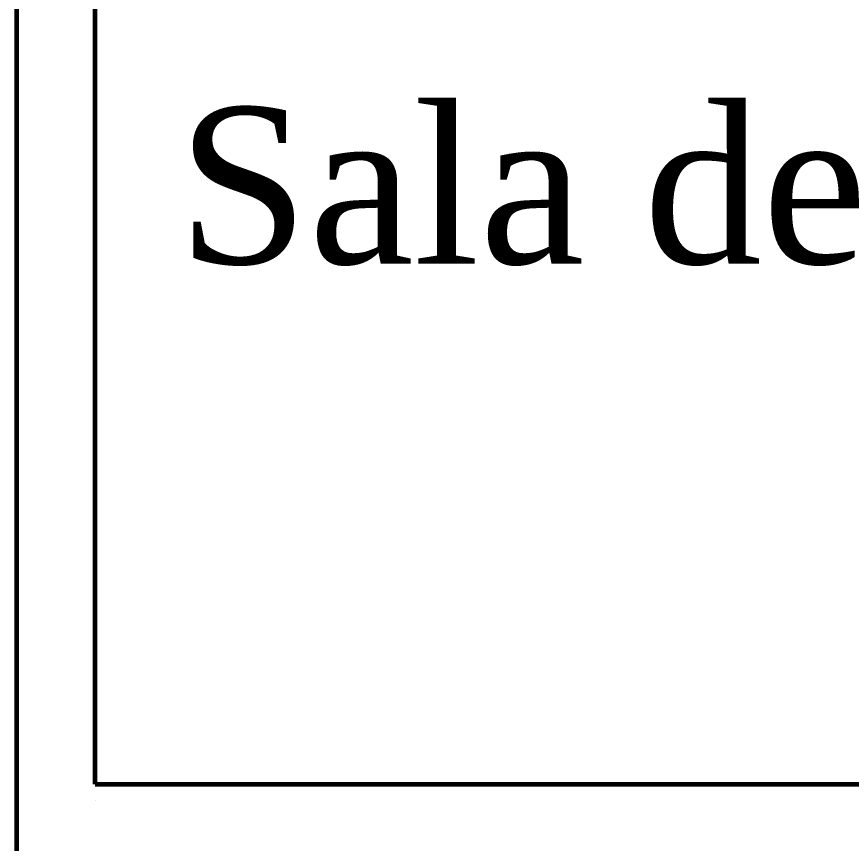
# Model space of a CAD drawing. Header units: metres. Extents: x 29 to 562, y -33 to 369.
# Drawn here: x 297.496 to 299.094, y 179.087 to 180.671 of the extents above; entities that cross this region are included whole.
import ezdxf

# ---------------------------------------------------------------- set-up
doc = ezdxf.new("R2010")
doc.units = ezdxf.units.M
doc.header["$LTSCALE"] = 2
doc.layers.add('A-DOOR', color=251, linetype='Continuous', lineweight=18)
doc.layers.add('S-WALL', color=7, linetype='Continuous', lineweight=60)
doc.styles.get("Standard").update_dxf_attribs({"font": 'arial.ttf'})

msp = doc.modelspace()

# ---------------------------------------------------------------- linework, layer by layer
at = {"layer": 'A-DOOR'}
msp.add_line((297.6458, 179.1702), (297.6458, 179.1702), dxfattribs=at)
at = {"layer": 'S-WALL'}
for p, q in [((297.4958, 176.6188), (297.4958, 181.7829)), ((297.6458, 179.2009), (297.6458, 181.6329)), ((297.6458, 179.2009), (300.4958, 179.2009))]:
    msp.add_line(p, q, dxfattribs=at)

# ---------------------------------------------------------------- texts
at = {"insert": (299.0865, 180.4976), "char_height": 0.3, "attachment_point": 2}
msp.add_mtext_dynamic_manual_height_columns('{\\fTimes New Roman|b0|i0|c0|p18;Sala de Juntas}', width=13.41015, gutter_width=12.5, heights=[0], dxfattribs=at)

doc.saveas('drawing.dxf')
